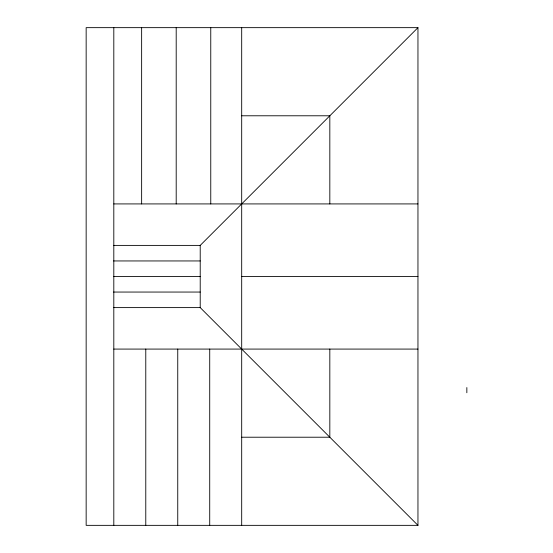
<?xml version="1.0" encoding="UTF-8"?>
<svg xmlns="http://www.w3.org/2000/svg" width="553" height="553" viewBox="0 0 553 553"><rect width="100%" height="100%" fill="white"/><g stroke="black" fill="none" stroke-linecap="round" stroke-linejoin="round"><path stroke-width="0.83" d="M113.807 245.394L200.214 245.394L417.957 27.65L86.157 27.65L86.157 525.35L417.957 525.35L417.957 27.65M241.689 115.784L329.823 115.784L329.823 203.919M113.807 203.919L417.957 203.919M113.6 260.947L200.214 260.947M113.6 276.5L200.214 276.5M241.689 276.5L417.957 276.5M113.6 292.053L200.214 292.053M113.697 307.606L200.214 307.606L417.957 525.35M113.807 349.081L417.957 349.081M241.689 437.216L329.823 437.216L329.823 349.081M466.843 387.556L466.843 392.741M241.689 27.65L241.689 525.35M210.762 27.65L210.762 203.919M209.718 349.081L209.718 525.35M200.214 245.394L200.214 307.606M177.748 349.081L177.748 525.35M176.2 27.65L176.2 203.919M145.778 349.081L145.778 525.35M141.637 27.65L141.637 203.919M113.807 27.65L113.807 525.35"/></g></svg>
